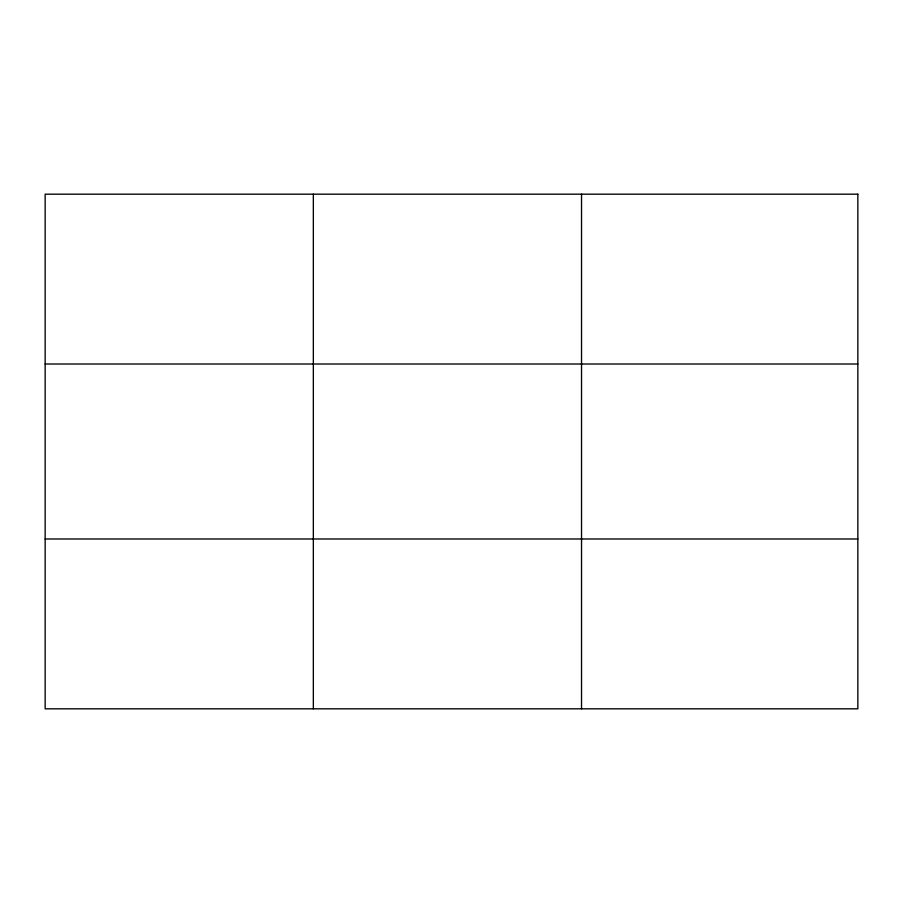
<?xml version="1.0" encoding="UTF-8"?>
<svg xmlns="http://www.w3.org/2000/svg" width="903" height="903" viewBox="0 0 903 903"><rect width="100%" height="100%" fill="white"/><g stroke="black" fill="none" stroke-linecap="round" stroke-linejoin="round"><path stroke-width="1.35" d="M313.341 708.821L313.341 194.179M581.532 708.821L581.532 194.179M45.15 364.011L857.85 364.011M45.15 538.989L857.85 538.989M857.85 194.179L857.85 708.821L45.15 708.821L45.15 194.179L857.85 194.179"/></g></svg>
